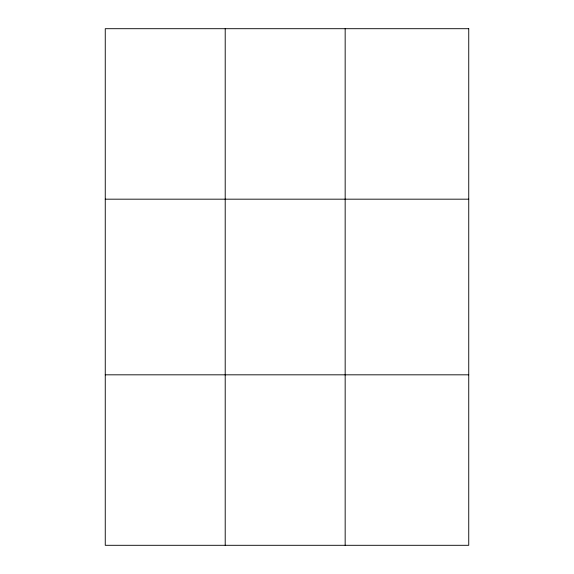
<?xml version="1.0" encoding="UTF-8"?>
<svg xmlns="http://www.w3.org/2000/svg" width="574" height="574" viewBox="0 0 574 574"><rect width="100%" height="100%" fill="white"/><g stroke="black" fill="none" stroke-linecap="round" stroke-linejoin="round"><path stroke-width="0.86" d="M225.209 545.3L225.209 28.7M345.161 545.3L345.161 28.7M105.257 199.178L468.743 199.178M105.257 374.822L468.743 374.822M468.743 28.7L468.743 545.3L105.257 545.3L105.257 28.7L468.743 28.7"/></g></svg>
